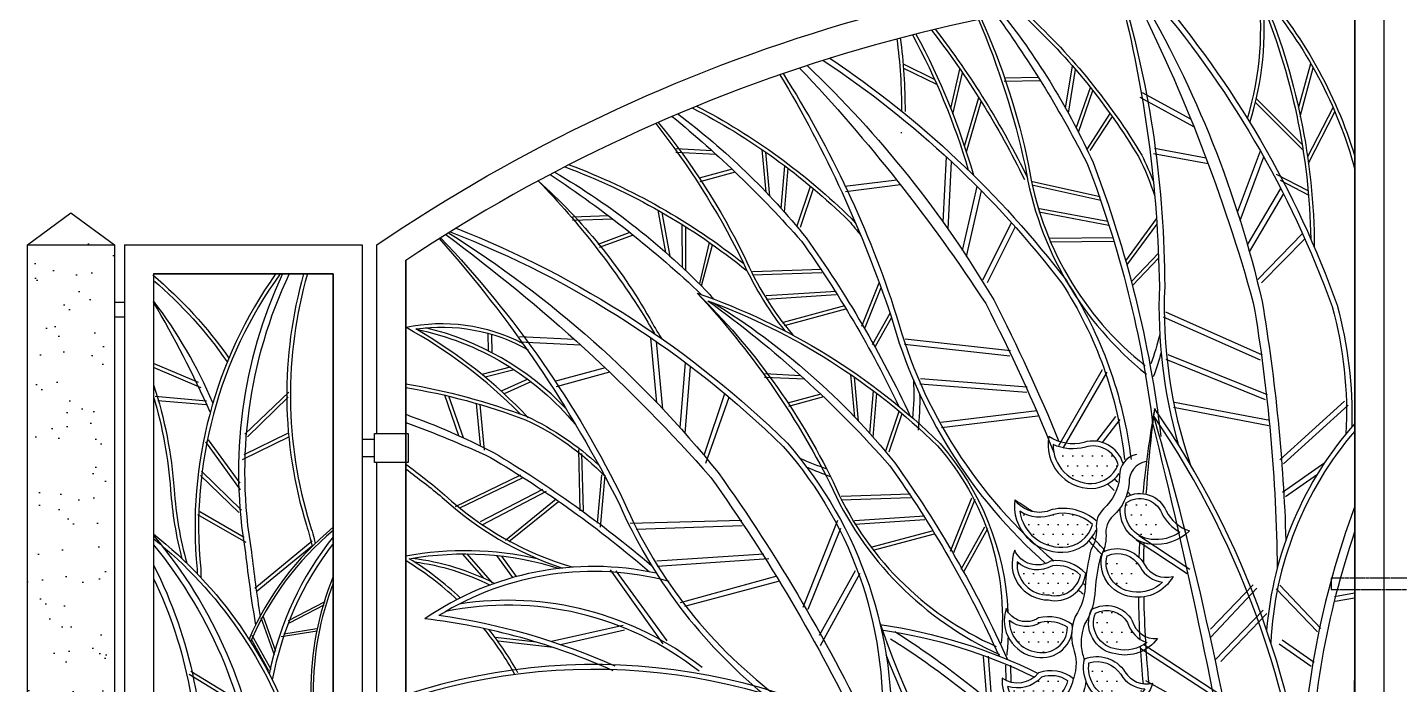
# Model space of a CAD drawing. Extents: x -6708 to 51378, y -17661 to 34250.
# Drawn here: x 27257 to 29622, y -3195 to -2062 of the extents above; entities that cross this region are included whole.
import ezdxf

# ---------------------------------------------------------------- set-up
doc = ezdxf.new("R2010")
doc.units = 0
doc.header["$LTSCALE"] = 5
doc.header["$MEASUREMENT"] = 0
doc.linetypes.add('HIDDEN', pattern=[0.375, 0.25, -0.125])
doc.layers.get('0').update_dxf_attribs({"linetype": 'CONTINUOUS'})
for name, color, linetype in [('0-BCA', 33, 'CONTINUOUS'), ('0-HATCH', 8, 'CONTINUOUS'), ('0-TEXT', 7, 'CONTINUOUS'), ('1', 1, 'CONTINUOUS'), ('GRILLES', 1, 'CONTINUOUS'), ('LEAF', 2, 'CONTINUOUS')]:
    doc.layers.add(name, color=color, linetype=linetype)

msp = doc.modelspace()

# ---------------------------------------------------------------- hatches: boundary and pattern name
at = {"layer": '0-HATCH'}
h = msp.add_hatch(dxfattribs=at)
h.set_pattern_fill('AR-SAND', color=2, scale=50, style=0)
h.set_pattern_definition([(37.5, (32.59, 0), (-3.14967, 96.34119), [0, -76, 0, -85, 0, -81.25]), (7.5, (32.59, 0), (88.48884, 141.1073), [0, -41, 0, -68.5, 0, -26.25]), (327.5, (-28.91, 0), (155.7071, 0.28295), [0, -25, 0, -90, 0, -117.5]), (317.5, (-28.91, 0), (150.3063, 43.8838), [0, -12.5, 0, -59, 0, -67.5])])
h.paths.add_polyline_path([(27308.6, -4581.1), (27406.6, -4537.4), (27406.6, -2437.4), (27331.6, -2382), (27256.6, -2437.4), (27256.6, -4537.4), (27406.6, -4537.4)])
at = {"layer": 'LEAF'}
h = msp.add_hatch(dxfattribs=at)
h.set_pattern_fill('DOTS', color=2, scale=270, style=0)
edge = h.paths.add_edge_path()
edge.add_arc((29022, -3409), 37.7, 83.7001, 153.388)
edge.add_arc((28944.9, -3355.2), 56.9, 266.8717, 319.6358, ccw=False)
edge.add_arc((28981.9, -3387.3), 47.2, 211.668, 318.2817)
edge.add_arc((28991.3, -3389.3), 39.1, 311.373, 387.1284)
edge = h.paths.add_edge_path()
edge.add_arc((29005.6, -3348.8), 52.1, 48.0683, 104.8849)
edge.add_arc((28965, -3258.8), 48.1, 237.5857, 304.4375, ccw=False)
edge.add_arc((28982.5, -3299.5), 43.2, 179.8018, 269.7318)
edge.add_arc((28985.5, -3280.3), 62.5, 267.0489, 331.6073)
edge = h.paths.add_edge_path()
edge.add_arc((29021.2, -3233.2), 53.1, 56.5835, 108.0211)
edge.add_arc((28963.5, -3146.3), 55, 251.5592, 318.58, ccw=False)
edge.add_arc((28987.6, -3190.8), 42.2, 190.452, 276.2747)
edge.add_arc((28992.7, -3172.8), 59.9, 269.4844, 344.4637)
edge = h.paths.add_edge_path()
edge.add_arc((29016.5, -3148.1), 61.2, 57.2514, 102.574)
edge.add_arc((28978.5, -3048.9), 46.5, 230.9332, 302.0744, ccw=False)
edge.add_arc((29004.5, -3084.6), 55.3, 180.4216, 262.2935)
edge.add_arc((29005.9, -3096.7), 43.7, 258.3418, 360.069)
edge = h.paths.add_edge_path()
edge.add_arc((29031.1, -3049.4), 59.2, 46.1948, 97.2645)
edge.add_arc((28997.7, -2946.5), 51.2, 227.0025, 300.3537, ccw=False)
edge.add_arc((29016.2, -2987.4), 53.5, 176.3773, 271.8563)
edge.add_arc((29028.6, -2997.9), 44.3, 256.0551, 348.4641)
edge = h.paths.add_edge_path()
edge.add_arc((29042.4, -2976.8), 76.7, 48.7144, 102.3946)
edge.add_arc((29001.4, -2846.2), 60.9, 236.102, 293.7525, ccw=False)
edge.add_arc((29038.3, -2886.9), 71.6, 187.9087, 272.5982)
edge.add_arc((29042.1, -2905.7), 52.7, 269.4343, 345.1795)
edge = h.paths.add_edge_path()
edge.add_arc((29093.7, -2829.4), 45.4, 16.1729, 106.9423)
edge.add_arc((29058.7, -2706.8), 82.2, 245.5737, 285.3805, ccw=False)
edge.add_arc((29091.3, -2782.3), 66.6, 179.4008, 270.0504)
edge.add_arc((29087.9, -2795), 54, 273.6782, 336.167)
edge = h.paths.add_edge_path()
edge.add_arc((29174.5, -2915.2), 40.7, 22.3985, 125.4934, ccw=False)
edge.add_arc((29280, -2866.4), 75.6, 206.1634, 241.2471)
edge.add_arc((29202.1, -2872), 73.5, 263.8003, 304.4303, ccw=False)
edge.add_arc((29199.4, -2895.1), 50.3, 164.9944, 264.0057, ccw=False)
edge = h.paths.add_edge_path()
edge.add_arc((29135.8, -3013.7), 44.3, 28.4274, 114.0132, ccw=False)
edge.add_arc((29219.7, -2967.8), 51.3, 208.9206, 263.2513)
edge.add_arc((29171.4, -2976.4), 59.8, 260.5605, 314.9246, ccw=False)
edge.add_arc((29166.6, -2985.4), 50.3, 166.0342, 264.2614, ccw=False)
edge = h.paths.add_edge_path()
edge.add_arc((29116.8, -3110.2), 42.5, 30.6227, 116.3725, ccw=False)
edge.add_arc((29200.5, -3075.8), 48.8, 195.0987, 253.4701)
edge.add_arc((29148.7, -3075.6), 60.4, 256.3811, 308.8468, ccw=False)
edge.add_arc((29139.9, -3089.3), 45.3, 157.7467, 263.1709, ccw=False)
edge = h.paths.add_edge_path()
edge.add_arc((29100.5, -3205.2), 49.4, 33.7623, 106.1355, ccw=False)
edge.add_arc((29185.7, -3151.8), 51.2, 210.4754, 266.8903)
edge.add_arc((29143.5, -3178.7), 46.3, 243.0927, 328.485, ccw=False)
edge.add_arc((29143.8, -3166.3), 57.7, 171.4619, 248.3566, ccw=False)
edge = h.paths.add_edge_path()
edge.add_arc((29091.8, -3286.1), 38.2, 34.5987, 125.8005, ccw=False)
edge.add_arc((29168.4, -3237.2), 52.8, 211.0153, 274.3476)
edge.add_arc((29133.5, -3268.2), 44.5, 252.9637, 330.8273, ccw=False)
edge.add_arc((29122.4, -3257.7), 53, 177.1879, 267.9611, ccw=False)
edge = h.paths.add_edge_path()
edge.add_arc((29056, -3370.6), 44.9, 26.0518, 81.365, ccw=False)
edge.add_arc((29131.9, -3328.3), 42.1, 212.4048, 273.7728)
edge.add_arc((29096.8, -3347.3), 44.4, 236.267, 328.6817, ccw=False)
edge.add_arc((29086.9, -3352), 35.4, 133.0615, 245.3902, ccw=False)

# ---------------------------------------------------------------- linework, layer by layer
at = {"color": 3}
for p, q in [((27424, -2536.9, 0), (27406.6, -2536.9, 0)), ((27424, -2561.9, 0), (27406.6, -2561.9, 0))]:
    msp.add_line(p, q, dxfattribs=at)
at = {"layer": '0-BCA', "color": 3}
for p, q in [((29595.2, -1937.4), (29595.2, -4437.4)), ((29545.2, -1987.5), (29545.2, -4387.4)), ((29545.2, -1987.5), (29545.2, -4387.4)), ((29545.2, -1987.5), (29545.2, -4387.4)), ((27424, -2437.4), (27783.7, -2437.4)), ((27424, -2437.4, 0), (27424, -4437.4, 0)), ((27783.7, -2437.4), (27833.7, -2437.4)), ((27783.7, -2437.4), (27833.7, -2437.4)), ((27833.7, -2437.4), (27833.7, -4437.4)), ((27833.7, -2437.4), (27833.7, -4437.4)), ((27858.7, -2762.4), (27858.7, -2437.4)), ((27908.2, -2463.6), (27908.2, -2811.9)), ((27908.7, -2464.1), (27908.7, -2762.4)), ((27908.7, -2464.1), (27908.7, -2762.4)), ((27908.7, -2464.1), (27908.7, -2762.4)), ((27424, -2487.4, 0), (27424, -4387.4, 0)), ((27474, -2487.4), (27783.7, -2487.4)), ((27474, -2487.4, 0), (27474, -4387.4, 0)), ((27474, -2487.4, 0), (27474, -4387.4, 0)), ((27474, -2487.4), (27783.7, -2487.4)), ((27783.7, -2487.4), (27783.7, -4387.4)), ((27783.7, -2487.4), (27783.7, -4387.4)), ((27783.7, -2487.4), (27783.7, -4387.4)), ((27783.7, -2487.4), (27783.7, -4387.4)), ((27858.7, -3512.1), (27858.7, -2812.4)), ((27858.7, -3512.1), (27858.7, -2812.4)), ((27908.2, -2811.9), (27908.2, -3511.6)), ((27908.7, -2812.4), (27908.7, -3512.1)), ((27908.7, -2812.4), (27908.7, -3512.1)), ((27908.7, -2812.4), (27908.7, -3512.1))]:
    msp.add_line(p, q, dxfattribs=at)
at = {"layer": '0-BCA'}
msp.add_line((27256.6, -2437.4, 0), (27406.6, -2437.4, 0), dxfattribs=at)
at = {"layer": '0-BCA', "color": 1}
for p, q in [((27833.7, -2772.4), (27854.7, -2772.4)), ((27833.7, -2772.4), (27854.7, -2772.4)), ((27833.7, -2802.4), (27854.7, -2802.4)), ((27833.7, -2802.4), (27854.7, -2802.4))]:
    msp.add_line(p, q, dxfattribs=at)
at = {"layer": '0-BCA', "color": 3}
for points in [[(27858.7, -2762.4), (27858.7, -2437.4, -0.155566), (29545.2, -1937.4, -0.155566)], [(27908.7, -2464.1), (27908.7, -4386.9), (29544.7, -4386.9), (29545.2, -1987.5, 0.153284), (27908.7, -2464.1, 3.305213)]]:
    msp.add_lwpolyline(points, format="xyb", dxfattribs=at)
at = {"layer": '0-BCA', "elevation": 0}
msp.add_lwpolyline([(27256.6, -4537.4), (27256.6, -2437.4), (27331.6, -2382), (27406.6, -2437.4), (27406.6, -4537.4)], dxfattribs=at)
at = {"layer": '0-BCA', "color": 3}
msp.add_lwpolyline([(27474, -4387.4), (27783.7, -4387.4), (27783.7, -2487.4), (27474, -2487.4)], dxfattribs=at)
at = {"layer": '0-BCA', "color": 1}
msp.add_lwpolyline([(27854.7, -2812.4), (27854.7, -2762.4), (27912.7, -2762.4), (27912.7, -2812.4)], close=True, dxfattribs=at)
msp.add_lwpolyline([(27854.7, -2812.4), (27854.7, -2762.4), (27912.7, -2762.4), (27912.7, -2812.4)], close=True, dxfattribs=at)
at = {"layer": '0-BCA', "color": 3}
msp.add_arc((29486, -4832.2), 2845.3, 88.8079, 123.6666, dxfattribs=at)
msp.add_arc((29486, -4832.2), 2845.3, 88.8079, 123.6666, dxfattribs=at)
at = {"layer": '0-TEXT', "color": 1}
msp.add_line((27833.7, -2772.4), (27833.7, -2802.4), dxfattribs=at)
msp.add_line((27833.7, -2772.4), (27833.7, -2802.4), dxfattribs=at)
at = {"layer": '1'}
for p, q in [((28820.6, -2152.2), (28766.9, -2125.9)), ((29046.5, -2201.7, 0), (29058.2, -2128.8, 0)), ((29448.2, -2201.6), (29469.2, -2124.7)), ((28824.5, -2160.8), (28767.4, -2132.9)), ((28848.4, -2202), (28864.2, -2134.1)), ((28852.2, -2211.9), (28868.8, -2140.8)), ((28999.7, -2148.8, 0), (28940.6, -2149.7, 0)), ((29051.2, -2210.2, 0), (29063.4, -2134.8, 0)), ((29450.6, -2215.7), (29473.4, -2132.1)), ((29003.4, -2154.7, 0), (28940.6, -2155.7, 0)), ((29064.9, -2235.8, 0), (29089.1, -2165.8, 0)), ((29068.6, -2243.2, 0), (29093.5, -2171.3, 0)), ((29262.3, -2220.6, 0), (29179.1, -2175.2, 0)), ((28872, -2267.1), (28896.7, -2183.2)), ((28875.3, -2277.1), (28901, -2190)), ((29267.7, -2234, 0), (29174.7, -2183.2, 0)), ((29455.9, -2274.1), (29373.6, -2192)), ((29454.2, -2264), (29375.2, -2185.1)), ((29084, -2271.6, 0), (29123.2, -2210.9, 0)), ((29089, -2274.8, 0), (29127, -2216.1, 0)), ((29463.7, -2286.1), (29507.6, -2200.6)), ((29465.2, -2296.4), (29510.6, -2207.7)), ((28443.8, -2281.3, 0), (28374.5, -2277.9, 0)), ((28436.8, -2274.9, 0), (28374.8, -2271.9, 0)), ((28530, -2346.4, 0), (28523.1, -2272.9, 0)), ((28536.7, -2353.5, 0), (28529.6, -2277.3, 0)), ((28835.2, -2398.1, 0), (28840.8, -2285.5, 0)), ((28843.8, -2410.2, 0), (28849.5, -2293.7, 0)), ((29292.3, -2297.5, 0), (29198.2, -2280.1, 0)), ((29288.6, -2287.5, 0), (29199.9, -2271.1, 0)), ((29342.7, -2380.9, 0), (29382.2, -2275.3, 0)), ((29347.2, -2395, 0), (29388.1, -2285.7, 0)), ((28471.4, -2306.8, 0), (28414.4, -2322.5, 0)), ((28476.5, -2311.7, 0), (28416, -2328.3, 0)), ((28556.3, -2374.8, 0), (28562.2, -2300.9, 0)), ((28561.8, -2381, 0), (28567.9, -2305.2, 0)), ((29464.5, -2344.3), (29409.8, -2316)), ((28583.8, -2404.6, 0), (28606.6, -2336.1, 0)), ((28589.5, -2406.5, 0), (28611.5, -2340.2, 0)), ((28755.2, -2325.6, 0), (28665.7, -2336.8, 0)), ((28761.9, -2334, 0), (28666.9, -2345.9, 0)), ((28868.7, -2446.7, 0), (28893.7, -2336.4, 0)), ((29107, -2360.9, 0), (28988, -2334.4, 0)), ((29106.2, -2354.6, 0), (28989.3, -2328.6, 0)), ((29359.9, -2437.3, 0), (29417.2, -2339.9, 0)), ((29465.2, -2351.4), (29416.9, -2326.4)), ((28875.7, -2457.2, 0), (28901.4, -2344.1, 0)), ((29363.4, -2449.5, 0), (29422.2, -2349.6, 0)), ((28258.2, -2387.1), (28196.1, -2389.4)), ((28357.2, -2450.3), (28344, -2377.6)), ((28364.5, -2456.7), (28350.8, -2381.5)), ((29121.2, -2403.7, 0), (29000.4, -2380.9, 0)), ((29119.1, -2397.2, 0), (29001.6, -2375, 0)), ((28265.7, -2392.8), (28196.3, -2395.4)), ((28385.8, -2476.3), (28385.4, -2402.2)), ((28391.9, -2482), (28391.4, -2406)), ((28903.8, -2497.8, 0), (28953.1, -2399.1, 0)), ((28912, -2501.9, 0), (28959.7, -2406.5, 0)), ((29150, -2464.8, 0), (29203.1, -2392.6, 0)), ((29152.1, -2472.1, 0), (29203.8, -2401.9, 0)), ((28295.4, -2415.9), (28240, -2436.4)), ((28300.9, -2420.3), (28242, -2442)), ((28415.8, -2503.7), (28432.6, -2433.4)), ((29128.7, -2425.3, 0), (29019.1, -2426.5, 0)), ((29129.8, -2431.3, 0), (29019.1, -2432.5, 0)), ((29377.8, -2496.7, 0), (29454.8, -2417.7, 0)), ((29384.3, -2503, 0), (29458.8, -2426.7, 0)), ((28418.5, -2508.1), (28437.9, -2437.1)), ((29159.8, -2500.5, 0), (29206.4, -2451.6, 0)), ((29161.6, -2507.4, 0), (29206.7, -2460, 0)), ((28626.1, -2479.5, 0), (28506.4, -2483.5, 0)), ((28626.3, -2485.5, 0), (28506.6, -2489.5, 0)), ((28695.2, -2577.4, 0), (28725.2, -2502.6, 0)), ((28650.6, -2517.4, 0), (28529.9, -2525.4, 0)), ((28651, -2523.4, 0), (28530.3, -2531.4, 0)), ((28700.8, -2579.6, 0), (28728.3, -2511, 0)), ((28665.5, -2542.4, 0), (28559.7, -2570.9, 0)), ((28667.1, -2548.1, 0), (28561.3, -2576.6, 0)), ((29386, -2627.6, 0), (29219, -2553.5, 0)), ((28713.7, -2608.8, 0), (28743.7, -2555, 0)), ((28718.9, -2611.7, 0), (28746.2, -2562.8, 0)), ((29382.3, -2636, 0), (29215.3, -2561.8, 0)), ((28199.7, -2600.4, 0), (28104.9, -2595.8, 0)), ((28341.9, -2709.5, 0), (28331.4, -2597.3, 0)), ((28951.4, -2620, 0), (28769.7, -2600.1, 0)), ((28210.4, -2610.1, 0), (28104.5, -2605, 0)), ((28352.2, -2720.3, 0), (28341.3, -2604.1, 0)), ((28950.4, -2629.1, 0), (28768.7, -2609.2, 0)), ((27551.6, -2674.7, 0), (27474, -2641.8, 0)), ((27556, -2683.5, 0), (27474, -2648.6, 0)), ((28252.5, -2649.2, 0), (28165.5, -2673.1, 0)), ((28382, -2752.9, 0), (28391.1, -2640.2, 0)), ((28390.5, -2762.3, 0), (28399.7, -2646.7, 0)), ((29391, -2704.5, 0), (29219.8, -2635.1, 0)), ((29394.4, -2696, 0), (29223.3, -2626.6, 0)), ((28260.2, -2656.5, 0), (28167.9, -2681.9, 0)), ((28596.7, -2669.1, 0), (28527.3, -2665.8, 0)), ((28589.6, -2662.8, 0), (28527.6, -2659.8, 0)), ((28682.8, -2734.2, 0), (28675.9, -2660.7, 0)), ((28689.5, -2741.3, 0), (28682.4, -2665.2, 0)), ((28980.1, -2682.7, 0), (28796, -2668.5, 0)), ((29034.5, -2783, 0), (29110.1, -2652.4, 0)), ((29042.4, -2787.6, 0), (29118, -2657, 0)), ((27631.3, -2763.9), (27707.2, -2691.5)), ((28000.6, -2766.5, 0), (27976.2, -2696.6, 0)), ((28424, -2798.4, 0), (28458.8, -2693.8, 0)), ((28624.2, -2694.7, 0), (28567.2, -2710.3, 0)), ((28709.1, -2762.6, 0), (28715, -2688.8, 0)), ((28714.6, -2768.8, 0), (28720.7, -2693.1, 0)), ((28979.4, -2691.8, 0), (28795.3, -2677.6, 0)), ((27565.4, -2706.9, 0), (27477, -2698.6, 0)), ((27564.9, -2713.1, 0), (27481.3, -2706, 0)), ((27635.7, -2768.4), (27705.9, -2700)), ((28008.2, -2769.9, 0), (27983.2, -2698.2, 0)), ((28037.8, -2782.7, 0), (28031, -2710.8, 0)), ((28044.3, -2791.4, 0), (28037.2, -2712.6, 0)), ((28426.3, -2813.6, 0), (28466.4, -2700.1, 0)), ((28629.3, -2699.5, 0), (28568.8, -2716.1, 0)), ((29396.6, -2749.2, 0), (29232.3, -2717.9, 0)), ((29398.3, -2740.2, 0), (29234, -2708.9, 0)), ((29415.8, -2808.1, 0), (29527.4, -2706.7, 0)), ((29421.9, -2814.9, 0), (29533.6, -2713.4, 0)), ((28736.6, -2792.5, 0), (28759.4, -2723.9, 0)), ((28742.3, -2794.4, 0), (28764.4, -2728.1, 0)), ((28997.3, -2723.6, 0), (28831.2, -2743.7, 0)), ((28998.4, -2732.7, 0), (28832.3, -2752.8, 0)), ((29100.3, -2775.9, 0), (29133, -2733.1, 0)), ((29110.2, -2778, 0), (29140.2, -2738.6, 0)), ((27627.3, -2807.4), (27708.2, -2767.6)), ((27630.1, -2799), (27705.5, -2762)), ((27623.9, -2859.4), (27564, -2777)), ((27623.4, -2847.9), (27569, -2773.3)), ((28209.5, -2895.8, 0), (28207, -2790.2, 0)), ((28215.5, -2895.6, 0), (28212.1, -2796.9, 0)), ((29420.2, -2863.6, 0), (29493.4, -2812.4, 0)), ((27621.2, -2899), (27555, -2835.1)), ((27625.5, -2894.5), (27556.5, -2827.6)), ((28106.7, -2834.1, 0), (27994, -2888.7, 0)), ((28239.1, -2917.1, 0), (28246.8, -2833.9, 0)), ((28244.4, -2923.9, 0), (28252.8, -2834.5, 0)), ((29425.5, -2871.1, 0), (29480.5, -2832.6, 0)), ((28109.3, -2839.5, 0), (28001.5, -2891.5, 0)), ((28144.4, -2858.9, 0), (28037.2, -2915, 0)), ((28150.8, -2862.3, 0), (28040, -2920.3, 0)), ((28168.2, -2875.7, 0), (28080.9, -2946.9, 0)), ((28171.9, -2880.4, 0), (28086.6, -2949.2, 0)), ((28778.9, -2867.3, 0), (28659.2, -2871.4, 0)), ((28779.1, -2873.3, 0), (28659.4, -2877.4, 0)), ((28848, -2965.3, 0), (28884.8, -2873.5, 0)), ((28853.6, -2967.5, 0), (28890.4, -2875.8, 0)), ((27633.7, -2950.7), (27550.5, -2902.8)), ((27630.3, -2942), (27553.6, -2897.4)), ((28803.4, -2905.2, 0), (28682.7, -2913.3, 0)), ((28488.5, -2912.7, 0), (28295.8, -2917.5, 0)), ((28488.8, -2921.8, 0), (28306.2, -2928, 0)), ((28594.1, -3062.2, 0), (28653.5, -2911.7, 0)), ((28602.6, -3065.6, 0), (28658.7, -2925.5, 0)), ((28803.8, -2911.2, 0), (28683.1, -2919.2, 0)), ((28818.3, -2930.2, 0), (28712.5, -2958.7, 0)), ((28866.5, -2996.7, 0), (28907.2, -2923.7, 0)), ((28871.7, -2999.6, 0), (28912.4, -2926.6, 0)), ((27648.9, -3029), (27747.7, -2947.3)), ((27652.8, -3033.8), (27748.5, -2954.9)), ((28819.9, -2936, 0), (28714.1, -2964.5, 0)), ((29256, -3004.3), (29167.9, -2946.2)), ((29260.7, -2997.2), (29172.6, -2939.1)), ((28043.9, -3012.3), (28006.8, -2970.1)), ((28058.6, -3019.9), (28014.8, -2970.1)), ((28093.7, -3010.9), (28066.1, -2973)), ((28099.9, -3009.2), (28074.2, -2973.9)), ((28525.9, -2970.6, 0), (28341.7, -2982.8, 0)), ((28534.9, -2978.7, 0), (28342.3, -2991.9, 0)), ((28352.5, -3125.3), (28261.8, -2997.6)), ((28359.5, -3120.2), (28271.7, -2999.2)), ((28622.3, -3110.1, 0), (28684.4, -2998.7, 0)), ((28623.9, -3128.1, 0), (28692.4, -3003.1, 0)), ((28548.7, -3008.7, 0), (28382.1, -3054.3, 0)), ((28551.1, -3017.5, 0), (28389.6, -3061, 0)), ((29296.4, -3099.7), (29370, -3023.4)), ((29486.7, -3098.6), (29415.5, -3024.3)), ((29296, -3114.4), (29376.1, -3029.3)), ((29480.5, -3104.5), (29409.3, -3030.2)), ((29509.9, -3043.4), (29544.7, -3037.2)), ((29511.4, -3051.8), (29544.7, -3045.9)), ((27706.5, -3085), (27770.1, -3052.3)), ((27708.5, -3088.8), (27768.2, -3057.9)), ((29304.4, -3152.8), (29387.1, -3067.2)), ((29314.1, -3155.6), (29393.3, -3073.1)), ((27682.4, -3144.6), (27659.7, -3080.2)), ((27684.6, -3138.6), (27663.7, -3078.8)), ((27698.7, -3107.8), (27755.5, -3098.5)), ((28283.9, -3093.3), (28160.2, -3121.4)), ((27673, -3171.7), (27642.2, -3116.6)), ((27676.7, -3169.6), (27644, -3110.8)), ((27694, -3112.8), (27756.2, -3102.7)), ((28134.1, -3122.1), (28063.1, -3114.3)), ((28163.2, -3131.4), (28067.9, -3120.8)), ((28285.8, -3101.7), (28175.8, -3126.7)), ((29474.9, -3157.2), (29419.5, -3118.6)), ((29307.5, -3219.7), (29176.3, -3133.9)), ((29312.2, -3212.5), (29181, -3126.7)), ((29470, -3164.2), (29414.6, -3125.6)), ((28911, -3224.4), (28905.1, -3147.3)), ((28919.5, -3223.7), (28913.6, -3146.6)), ((28943.7, -3188.3), (28943.6, -3162.2)), ((28952.3, -3191.4), (28952.1, -3162.1)), ((27618.7, -3229.5), (27535.3, -3178.1)), ((27622, -3224.2), (27538.5, -3172.8)), ((29322, -3265.1), (29185, -3189.1))]:
    msp.add_line(p, q, dxfattribs=at)
at = {"layer": '1', "color": 1}
for p, q in [((28051.6, -2620.1), (28051.1, -2589.8)), ((28057.6, -2623.2), (28057.1, -2591.6)), ((28088.9, -2648.2), (28039.7, -2660.5)), ((28095.8, -2652.7), (28045.5, -2665.2)), ((28119.1, -2669.1), (28073.4, -2689.5)), ((28124.6, -2673.2), (28078.2, -2693.9))]:
    msp.add_line(p, q, dxfattribs=at)
at = {"layer": '1', "color": 1, "elevation": 0}
for points in [[(29140.9, -2007.9, -0.059397), (29208, -2508.7, 0.077848), (29240.4, -2781)], [(29144.9, -2007.4, -0.071186), (29217.2, -2508.9, 0.09297), (29261.2, -2815.3)], [(29164.3, -2005.1, -0.049524), (29370, -2537.1, -0.039798), (29411.2, -2995.3)], [(29173.6, -2004, -0.076808), (29385.2, -2535.1, -0.034307), (29426.1, -2947)], [(29188.7, -2002.4, -0.092879), (29505.7, -2543.5, -0.081273), (29529.7, -2763.3)], [(29200.1, -2001.2, -0.092326), (29514.7, -2541.5, -0.07266), (29539.8, -2751.3)], [(28896.1, -2048.7, -0.047494), (28976.5, -2301.2, 0.185183), (29185.8, -2660.4)], [(28900.7, -2047.7, -0.056803), (28982.4, -2300.2, 0.188148), (29183.7, -2645.6)], [(28927.7, -2042.2, -0.039773), (29084.2, -2298.5, -0.061448), (29196.9, -2749)], [(28938.4, -2040, -0.061144), (29093.7, -2295.3, -0.061762), (29210.7, -2767.9)], [(28976.5, -2044.5, -0.069869), (29172.2, -2285.1, -0.041245), (29200.1, -2353.5)], [(28982.3, -2041.5, -0.069708), (29177.7, -2282.6, -0.026309), (29197.8, -2328.8)], [(28600.6, -2128.1, -0.069332), (28922.4, -2532.1, -0.022278), (29035, -2776.5)], [(28628.4, -2119.2, -0.083253), (29039.9, -2503.5, -0.119537), (29147.9, -2807.6)], [(28640, -2115.5, -0.082524), (29047.8, -2498.9, -0.113729), (29159.2, -2807.6)], [(28554, -2143.8, -0.053906), (28745.6, -2560.8, 0.144708), (29012, -2986.7)], [(28559.4, -2142, -0.064519), (28754.4, -2558.2, 0.153375), (29026, -2981.9)], [(28587.9, -2132.3, -0.044928), (28908.6, -2538.6, -0.024386), (29026, -2795.2, -0.024386)], [(28410.3, -2198, -0.074164), (28677.3, -2391.9, -0.006152), (28684.9, -2400.9)], [(28367.9, -2215.7, -0.041003), (28590.8, -2430.7, -0.043731), (28759, -2715.8)], [(28377.8, -2211.5, -0.062969), (28599.1, -2425.2, -0.045056), (28778.7, -2732.4)], [(28402.8, -2201.1, -0.074972), (28672.6, -2395.7, -0.018329), (28693.4, -2421.1)], [(28340, -2227.9, -0.049302), (28487.1, -2460.2, 0.063114), (28562.2, -2585.4)], [(28344.1, -2226.1, -0.058927), (28492.6, -2457.8, 0.072419), (28575.9, -2592.6)], [(27995.5, -2408.5, -0.100722), (28566.7, -2779, -0.197143), (28744.7, -3304.5)], [(27966.7, -2426.4, -0.06493), (28276.5, -2883.3, 0.117832), (28525.4, -3211.5)], [(27968.8, -2425.1, -0.077834), (28284.8, -2879.5, 0.132175), (28556.2, -3221.1)], [(27977.7, -2419.5, -0.053833), (28434.6, -2838.2, -0.044104), (28693.4, -3277.2)], [(27982.5, -2416.5, -0.083674), (28447.4, -2829.8, -0.044199), (28717.1, -3289.4)], [(27985.5, -2414.7, -0.101325), (28559.5, -2784.8, -0.204534), (28728.1, -3295.3)], [(28411.3, -2520.6, -0.111455), (28830.1, -2779.8, -0.168059), (28947, -3070.1, -0.168059)], [(28411.3, -2520.6, -0.086091), (28645.4, -2845.6, 0.188148), (28926.7, -3129.7)], [(28411.3, -2520.6, -0.07178), (28639.9, -2848.1, 0.185183), (28932.5, -3143.5)], [(28429.7, -2533.7, -0.106065), (28825.4, -2783.5, -0.208179), (28935.2, -3124.2)], [(28429.7, -2533.7, -0.056211), (28743.6, -2818.5, -0.049941), (28931.6, -3146.3, -0.049941)], [(28439.1, -2537.2, -0.08567), (28751.9, -2813, -0.049502), (28946.1, -3152.2, -0.049502)], [(28105.9, -2728.8, 0.073186), (27908.7, -2579.4, -0.17334), (28110.1, -2606.9)], [(28120.1, -2735.5, 0.074115), (27926.1, -2582.3, -0.167555), (28119.9, -2618.3, -0.159037)], [(29208.8, -2590.9, -0.030042), (29193.3, -2642.4)], [(29211.1, -2622.8, -0.022934), (29197.6, -2664.6)], [(28784.1, -2670.4, -0.036822), (28782.4, -2736.4)], [(27908.7, -2676.8, -0.04863), (28118.2, -2733.4, -0.078365), (28241.7, -2817.1)], [(27908.7, -2683, -0.048104), (28115.4, -2738.7, -0.094761), (28252.4, -2836.9)], [(28794.7, -2694.3, -0.032633), (28792.1, -2756.7)], [(27908.7, -2729.4, -0.033718), (28060.1, -2795.3, -0.042378), (28332.4, -2990.1)], [(27908.7, -2743.4, -0.020899), (28054.7, -2803.7, -0.044623), (28328.9, -3001.1)], [(27908.7, -2815.3, -0.018233), (27975.8, -2868.2, 0.117164), (28197.3, -2993)], [(27908.7, -2823.6, -0.014302), (27971.8, -2872.6, 0.104646), (28178.9, -2994.6)], [(29076.3, -3020.7, 0.001161), (29079.5, -3023)], [(29068.4, -3032.7, 0.002892), (29076.7, -3038.8)], [(28947.2, -3112.9, -0.016554), (28944.9, -3144.6)]]:
    msp.add_lwpolyline(points, format="xyb", dxfattribs=at)
at = {"layer": '1', "color": 1}
for points in [[(29360, -2219.6, 0.107845), (29377.6, -1988.9, -0.111928), (29545.2, -2285.7, -0.111928)], [(29364.2, -2226.4, 0.101371), (29385.9, -2007.3, -0.112516), (29545.2, -2307.6, -0.112516)], [(29380.4, -2009.7, -0.096209), (29469.1, -2427.1, -0.096209)], [(29385.9, -2007.3, -0.099405), (29475.2, -2441.2, -0.099405)], [(28770.2, -2207.1, 0.033057), (28762, -2080.5, 0.033057)], [(28782.2, -2075.3, -0.053796), (28878.7, -2308.5, -0.053796)], [(28788.2, -2073.7, -0.055713), (28887.4, -2317, -0.055713)], [(28815.1, -2067.1, -0.052301), (28975.4, -2324.5)], [(28821.5, -2065.5, -0.051835), (28980.8, -2321.9)], [(28764.2, -2207.1, 0.032855), (28756.1, -2082.1, 0.032855)], [(28763.4, -2244.4, 0.000386), (28763.5, -2242.9, 0.000386)], [(28157.6, -2316, -0.044182), (28418.9, -2523.2)], [(28165.5, -2311.8, -0.069777), (28432.8, -2522.8, -0.001315), (28439.5, -2530.7)], [(28182.9, -2302.8, -0.081645), (28497.3, -2482)], [(28190.4, -2299, -0.077818), (28491.4, -2469.6)], [(28137.1, -2326.9, -0.054647), (28324.3, -2567.4, 0.011301), (28337.4, -2590.1)], [(28137.1, -2326.9, -0.082188), (28329.5, -2564.4, 0.017962), (28349.5, -2598.5, 0.017962)], [(27926.9, -2582.8, -0.170286), (28201.9, -2747.7)], [(28588.3, -2805, 0.022484), (28634.2, -2823.2)], [(28600, -2820.3, 0.019056), (28641.1, -2836.5)]]:
    msp.add_lwpolyline(points, format="xyb", dxfattribs=at)
at = {"layer": '1', "elevation": 0}
for points in [[(27472.6, -2489.2, -0.064946), (27603.9, -2632.4)], [(27474, -2498.5, -0.063876), (27601.1, -2639.2)], [(27474, -2678.4, -0.06062), (27509.5, -2859.3, 0.047851), (27531.1, -2986)], [(27474, -2699.3, -0.054024), (27503.3, -2859.7, 0.044426), (27522.7, -2978.6)], [(29145.4, -2814, 0.414967), (29078.1, -2777.8, -0.218355), (29017.6, -2767.8, 0.473511), (29091.7, -2857.4, 0.226882), (29138.9, -2831.3, 0.226882)], [(29168.8, -2798.7, 0.378866), (29139.5, -2835.8, -0.1907), (29112, -2892.6, 0.252134), (29099.6, -2926.8, -0.139232), (29090.1, -2963.3, 0.045981), (29080.7, -3019.7, -0.140758), (29063.1, -3078.3, 0.155026), (29059.2, -3131.1, -0.177384), (29060, -3185.3, -0.026372)], [(29185.3, -2810.7, 0.378866), (29155.9, -2847.9, -0.1907), (29128.5, -2904.6, 0.252134), (29116.1, -2938.8, -0.139232), (29106.5, -2975.4, 0.045981), (29097.2, -3031.7, -0.140758), (29079.6, -3090.3, 0.155026), (29075.6, -3143.1, -0.026372), (29078.8, -3153.2, -0.026372)], [(29130.1, -2860.6, 0.001039), (29123, -2853.7, 0.001437), (29119, -2849.3, 0.001437)], [(29136.3, -2846.7, 0.000437), (29133.3, -2843.8, 0.000975), (29130.6, -2840.8, 0.000975)], [(29099, -2913.1, 0.242831), (29023.2, -2893.8, -0.358992), (28958.8, -2876.7, 0.464995), (29041.7, -2967, 0.308457), (29098.9, -2928.4, 0.308457)], [(29150.5, -2872.1, -0.446759), (29219.9, -2896.1, 0.203971), (29259.8, -2930.3, -0.225979), (29193.2, -2953.6, -0.405502), (29140.7, -2890.7, -0.405502)], [(29158.3, -2868.6, 0.000738), (29153.3, -2863.6)], [(29081.5, -3188.9, -0.135711), (29062, -3238.4, 0.165363), (29060, -3283.9, -0.206922), (29059.8, -3317.5, -0.206922)]]:
    msp.add_lwpolyline(points, format="xyb", dxfattribs=at)
at = {"layer": '1'}
for points in [[(27684.5, -2487.4, 0.18098), (27549.1, -2996.2, 0.004204), (27549.2, -3004.1)], [(27692.1, -2487.4, 0.18262), (27555.3, -2995.9, 0.008057), (27555.5, -3010.9)], [(27696.2, -2487.4, 0.152794), (27632.5, -2968.4, 0.013705), (27649.8, -3093.2)], [(27707.7, -2487.4, 0.154434), (27642.8, -2966.9, 0.012217), (27657.8, -3077.8)], [(27732.7, -2487.4, 0.144939), (27737.6, -2920.6, -0.014021), (27747.6, -2957)], [(27739.2, -2487.4, 0.145535), (27743.5, -2918.8, -0.012666), (27752.8, -2952)], [(27783.7, -2924.3, 0.1188), (27638.6, -3117.3)], [(27783.7, -2929.8, 0.11848), (27641.4, -3121.7)], [(27474, -2935.8, -0.146467), (27720.7, -3289, -0.13665)], [(27474, -2938.4, -0.149299), (27661.5, -3374.3, -0.142532)], [(27474, -2943.7, -0.14609), (27716, -3294.6, -0.141413)], [(27474, -2954.6, -0.150279), (27652.7, -3390.8)], [(27783.7, -2940.7, 0.118728), (27673.5, -3177.2)], [(27783.7, -2952.2, 0.118727), (27678.7, -3187.5)], [(27908.7, -2973.5, -0.102341), (28135.5, -2978.1, -0.102341)], [(28002.8, -3046.1, 0.052303), (27914.9, -2978.4, -0.12065), (28173.4, -2995.2, -0.12065)], [(27920.3, -2977.5, -0.090648), (28061.8, -3021, -0.090648)], [(27474, -2989.8, -0.139242), (27556.2, -3400.6, 0.029056), (27554.7, -3478.3, 0.029056)], [(27997.1, -3049, 0.053022), (27908.7, -2981.7)], [(27923.8, -2984, -0.084566), (28054.1, -3023.8, -0.084566)], [(27474, -3012.3, -0.132516), (27546.3, -3399.8, 0.029059), (27544.7, -3478.7)], [(27783.7, -3009.2, 0.098151), (27745.1, -3209.1, -0.030763), (27741.8, -3265.7)], [(27783.7, -3020.8, 0.09293), (27749.3, -3209, -0.027802), (27746.6, -3260.8)], [(28097, -3178.3, 0.0457), (28043.4, -3098.8, 0.0457)], [(29156, -3708, 0.006045), (29111, -3673.8, -0.130076), (28726.2, -3088.1)], [(28726.9, -3092.1, -0.078998), (28999.1, -3176.1, -0.078998)], [(28102.3, -3175.4, 0.04218), (28052.7, -3100.8, 0.04218)], [(28728.9, -3101, -0.077238), (28992.6, -3182.5, -0.077238)], [(28744.4, -3116.3, -0.051598), (28974.6, -3297.1, -0.051598)], [(28752, -3104.2, -0.052544), (28988.4, -3290.7, -0.052544)], [(29225, -3775.3, 0.016374), (29105.5, -3680.4, -0.119753), (28737.1, -3144, -0.119753)]]:
    msp.add_lwpolyline(points, format="xyb", dxfattribs=at)
at = {"layer": '1', "elevation": 0}
for points in [[(29137.3, -2816.8, 0.418152), (29080.5, -2786, -0.175458), (29024.7, -2781.6, 0.417538), (29091.4, -2848.9, 0.279623)], [(29150.8, -2882, -0.482854), (29212.1, -2899.7, 0.154289), (29243.6, -2932.6, -0.179163), (29194.1, -2945.1, -0.461066)], [(29093, -2919.2, 0.238603), (29025.9, -2901.9, -0.256991), (28967.4, -2896.7, 0.38732), (29041.6, -2958.4, 0.343085)], [(29081.1, -3003.8, 0.251803), (29020.6, -2982.5, -0.458485), (28958.7, -2963.9, 0.537347), (29017, -3049.5, 0.446147)], [(29110.6, -2967.3, -0.414303), (29182.3, -2988.5, 0.350219), (29231.6, -3008.9, -0.319457), (29160.5, -3043.9, -0.476626)], [(29117.8, -2973.3, -0.391824), (29174.8, -2992.6, 0.241606), (29213.6, -3018.8, -0.24176), (29161.6, -3035.4, -0.456924)], [(29072, -3006.7, 0.226597), (29023.6, -2990.7, -0.33145), (28962.7, -2984, 0.442508), (29017.9, -3040.9, 0.426582)], [(29058, -3092, 0.223258), (28999.8, -3080.4, -0.465813), (28943.9, -3064.5, 0.46848), (28995.7, -3147.9, 0.501171)], [(29091.3, -3066, -0.418208), (29161.4, -3085.3, 0.375782), (29204.7, -3115.9, -0.303142), (29133, -3142.7, -0.511006)], [(29097.9, -3072.1, -0.39265), (29153.4, -3088.5, 0.260347), (29186.6, -3122.6, -0.23301), (29134.5, -3134.3, -0.495449)], [(29049.6, -3096.6, 0.200376), (29003.2, -3088.3, -0.320781), (28949.2, -3085, 0.373248), (28997.1, -3139.5, 0.475515)], [(29079.2, -3151.2, -0.353852), (29148.8, -3173.2, 0.336315), (29196.4, -3193, -0.473401), (29119, -3227.8, -0.369671)], [(29086.7, -3157.7, -0.326721), (29141.5, -3177.7, 0.251251), (29182.9, -3202.9, -0.39085), (29122.5, -3220, -0.3487)], [(29060, -3185.3, 0.265182), (28999.7, -3175.4, -0.39236), (28937.2, -3184.6, 0.481), (28992.6, -3241.3, 0.361947)], [(29050.4, -3188.9, 0.228285), (29004.7, -3182.7, -0.301065), (28946.1, -3198.5, 0.393018), (28992.2, -3232.7, 0.339354)]]:
    msp.add_lwpolyline(points, format="xyb", close=True, dxfattribs=at)
at = {"layer": '1'}
for centre, radius, start, end in [((26828.5, -3027, 0), 812.3, 22.987, 37.3797), ((25775.5, -3530.5, 0), 1968.3, 24.1328, 30.3529), ((31237.9, -3001.3), 2057.3, 172.123, 176.257), ((27907.6, -3612), 1570.6, 4.8795, 34.6344), ((30898.7, -3028.8), 1726.7, 169.715, 174.5949), ((19799.5, -5085.9), 9684.5, 9.48644, 14.00803), ((27906.2, -3613.2), 1563.9, 3.8895, 34.3181), ((23614, -4363.9), 5817.8, 8.62, 16.29017), ((30002.1, -3150.8), 611.1, 138.4181, 175.4005), ((30002.1, -3150.8), 602.5, 139.3441, 177.3854), ((28501.9, -3617.3, 0), 869.6, 55.9097, 58.2244), ((30944.3, -3407.7), 1492.5, 159.6794, 178.6991), ((30944.3, -3407.7), 1478.2, 161.229, 178.6991), ((28059, -3927.4, 0), 1419.9, 42.2944, 43.6319), ((28059, -3927.4, 0), 1428.5, 42.3419, 43.6759), ((30898.7, -3028.8), 1726.7, 177.32, 178.2467), ((31237.9, -3001.3), 2057.3, 178.5979, 179.5631), ((28232.2, -3503.9), 512.1, 77.7563, 124.5372), ((28232.2, -3503.9), 503.5, 74.9807, 121.9198), ((28085, -3591.7), 541.6, 51.8387, 98.9248), ((30898.7, -3028.8), 1726.7, 180.529, 182.9269), ((31237.9, -3001.3), 2057.3, 181.1913, 183.3564), ((28085, -3591.7), 533.1, 51.8387, 101.6382), ((27813.7, -4178.4), 1103.7, 65.7984, 83.3315), ((27813.7, -4178.4), 1112.3, 65.7984, 82.1321), ((30898.7, -3028.8), 1726.7, 183.3572, 185.489), ((31237.9, -3001.3), 2057.3, 183.4305, 185.3793), ((28234.3, -4201.7), 1040.8, 53.4077, 108.1301), ((28232.8, -4206.6), 1037.3, 53.5542, 107.088)]:
    msp.add_arc(centre, radius, start, end, dxfattribs=at)
at = {"layer": '1', "color": 1}
msp.add_arc((27829.4, -3057.3), 490.4, 43.5887, 76.5962, dxfattribs=at)
at = {"layer": 'GRILLES', "linetype": 'HIDDEN'}
msp.add_lwpolyline([(29504.5, -3031.3), (29698.1, -3031.3), (29698.1, -3012), (29504.5, -3012)], close=True, dxfattribs=at)

doc.saveas('drawing.dxf')
